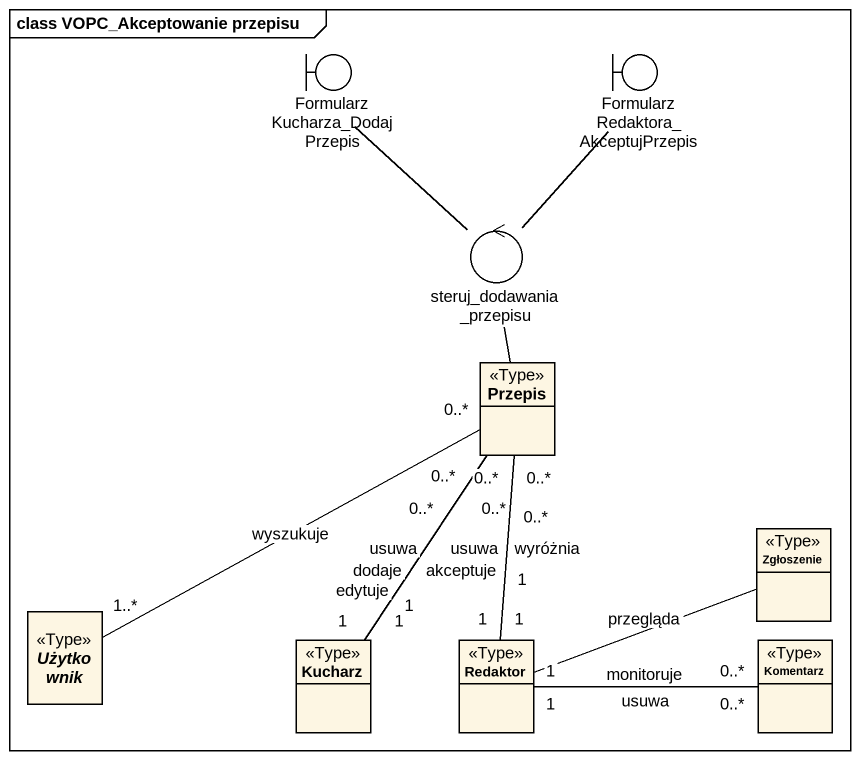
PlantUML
@startuml
mainframe class VOPC_Akceptowanie przepisu
allowmixing
hide circle
hide empty members
boundary "FormularzKucharza_DodajPrzepis" as FormularzKucharza
boundary "FormularzRedaktora_AkceptujPrzepis" as FormularzRedaktora
control steruj_dodawania_przepisu
class Przepis <<Type>>
class Zgłoszenie <<Type>>
abstract class Użytkownik <<Type>>
class Kucharz <<Type>>
class Redaktor <<Type>>
class Komentarz <<Type>>
FormularzKucharza -- steruj_dodawania_przepisu
FormularzRedaktora -- steruj_dodawania_przepisu
steruj_dodawania_przepisu -- Przepis
Przepis "0..*" -- "1" Redaktor : akceptuje
Użytkownik "1..*" -right- "0..*" Przepis : wyszukuje
Kucharz "1" -up- "0..*" Przepis : usuwa
Kucharz "1" -up- "0..*" Przepis : dodaje
Kucharz "1" -up- "0..*" Przepis : edytuje
Redaktor "1" -up- "0..*" Przepis : wyróżnia
Redaktor "1" -up- "0..*" Przepis : usuwa
Redaktor -right- Zgłoszenie : przegląda
Redaktor "1" -right- "0..*" Komentarz : monitoruje
Redaktor -right- Komentarz
Redaktor "1" -right- "0..*" Komentarz : usuwa
@enduml
